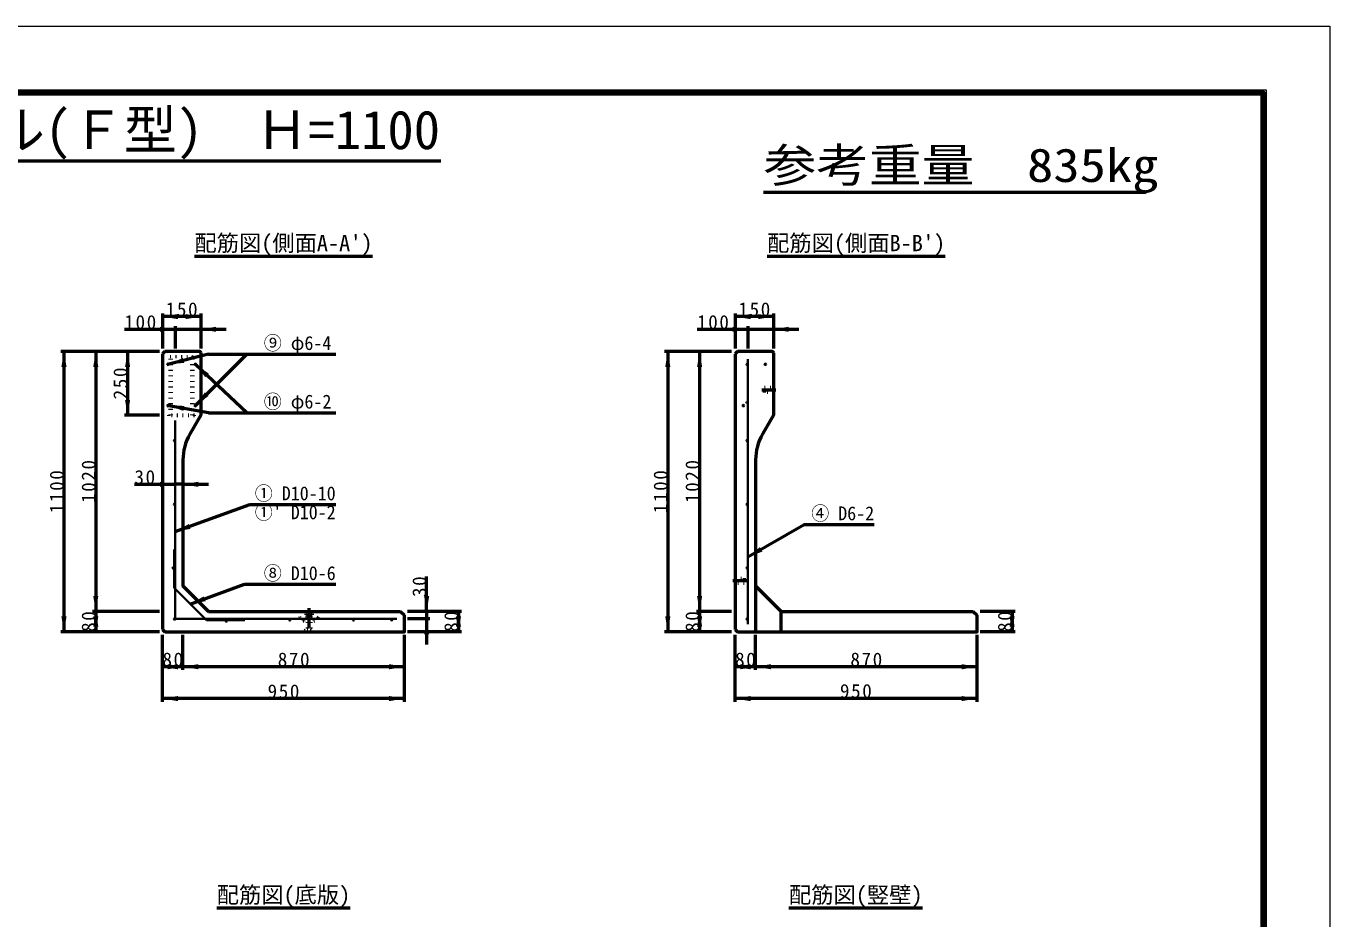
# Model space of a CAD drawing. Units: millimetres, scale not verified, with parts at other scales. Extents: x -2102 to 2102, y -1485 to 1485.
# Drawn here: x 53 to 2102, y 83 to 1485 of the extents above; entities that cross this region are included whole.
import ezdxf
from ezdxf.enums import TextEntityAlignment as Align

# ---------------------------------------------------------------- set-up
doc = ezdxf.new("R2010")
doc.units = ezdxf.units.MM
doc.header["$LTSCALE"] = 5
doc.linetypes.add('DOTTED', pattern=[1.75, 0.25, -1.5])
doc.linetypes.add('LONG_DASHED_DOTTED', pattern=[15.25, 12, -1.5, 0.25, -1.5])
doc.layers.add('0-0_V-nasSTD', color=7, linetype='Continuous', lineweight=50)
doc.layers.add('0-1_0', color=7, linetype='Continuous', lineweight=100)
doc.styles.add('ＭＳ ゴシック', font='')
doc.styles.get('ＭＳ ゴシック').set_extended_font_data('MS Gothic')

msp = doc.modelspace()

# ---------------------------------------------------------------- linework, layer by layer
at = {"layer": '0-0_V-nasSTD'}
for p, q in [((-705.024, 1273.465), (705.024, 1273.465)), ((317.934, 1123.737), (597.934, 1123.737)), ((1217.934, 1123.737), (1497.934, 1123.737)), ((267.934, 1033.737), (267.934, 978.737)), ((327.934, 1028.737), (267.934, 1028.737)), ((327.934, 1033.737), (327.934, 978.737)), ((1167.934, 1033.737), (1167.934, 978.737)), ((1227.934, 1028.737), (1167.934, 1028.737)), ((1227.934, 1033.737), (1227.934, 978.737)), ((207.934, 1008.737), (287.934, 1008.737)), ((287.934, 1013.737), (287.934, 978.737)), ((287.934, 1008.737), (327.934, 1008.737)), ((327.934, 1008.737), (367.934, 1008.737)), ((1107.934, 1008.737), (1187.934, 1008.737)), ((1187.934, 1013.737), (1187.934, 978.737)), ((1187.934, 1008.737), (1227.934, 1008.737)), ((1227.934, 1008.737), (1267.934, 1008.737)), ((262.934, 973.737), (107.934, 973.737)), ((112.934, 973.737), (112.934, 533.737)), ((162.934, 973.737), (162.934, 565.737)), ((212.934, 973.737), (212.934, 873.737)), ((271.534, 973.737), (267.934, 970.137)), ((267.934, 970.137), (267.934, 537.337)), ((325.934, 973.737), (271.534, 973.737)), ((340.208, 969.737), (277.698, 954.03)), ((400.208, 969.737), (320.183, 889.785)), ((327.934, 971.737), (327.934, 873.737)), ((340.208, 969.737), (540.208, 969.737)), ((1161.921, 973.737), (1056.921, 973.737)), ((1061.921, 973.737), (1061.921, 533.737)), ((1171.534, 973.737), (1167.934, 970.137)), ((1167.934, 970.137), (1167.934, 537.337)), ((1225.934, 973.737), (1171.534, 973.737)), ((400.208, 877.737), (320.208, 952.916)), ((340.208, 877.737), (277.716, 888.729)), ((262.934, 873.737), (207.934, 873.737)), ((327.934, 873.737), (310.652, 843.804)), ((340.208, 877.737), (540.208, 877.737)), ((1199.934, 803.804), (1199.934, 533.737)), ((223.934, 765.272), (287.934, 765.272)), ((299.934, 765.272), (287.934, 765.272)), ((299.934, 765.272), (339.934, 765.272)), ((287.934, 690.951), (405.208, 733.636)), ((405.208, 733.636), (540.208, 733.636)), ((682.934, 565.737), (682.934, 620.737)), ((311.449, 577.252), (396.723, 608.289)), ((396.723, 608.289), (540.208, 608.289)), ((1199.934, 605.737), (1239.934, 565.737)), ((262.934, 565.737), (157.934, 565.737)), ((162.934, 565.737), (162.934, 533.737)), ((339.934, 565.737), (641.934, 565.737)), ((641.934, 565.737), (647.934, 559.737)), ((737.934, 565.737), (652.934, 565.737)), ((687.934, 553.737), (652.934, 553.737)), ((682.934, 565.737), (682.934, 553.737)), ((682.934, 553.737), (682.934, 513.737)), ((732.934, 565.737), (732.934, 533.737)), ((1161.921, 565.737), (1106.921, 565.737)), ((1111.921, 565.737), (1111.921, 533.737)), ((1239.934, 565.737), (1541.934, 565.737)), ((1239.934, 533.737), (1239.934, 565.737)), ((1541.934, 565.737), (1547.934, 559.737)), ((1607.934, 565.737), (1552.934, 565.737)), ((1602.934, 565.737), (1602.934, 533.737)), ((262.934, 533.737), (107.934, 533.737)), ((267.934, 537.337), (271.534, 533.737)), ((737.934, 533.737), (652.934, 533.737)), ((1161.921, 533.737), (1056.921, 533.737)), ((1167.934, 537.337), (1171.534, 533.737)), ((1607.934, 533.737), (1552.934, 533.737)), ((267.934, 423.737), (267.934, 528.737)), ((299.934, 473.737), (299.934, 528.737)), ((647.934, 423.737), (647.934, 528.737)), ((1167.934, 423.737), (1167.934, 528.737)), ((1199.934, 473.737), (1199.934, 528.737)), ((1547.934, 423.737), (1547.934, 528.737)), ((299.934, 478.737), (267.934, 478.737)), ((1199.934, 478.737), (1167.934, 478.737)), ((647.934, 428.737), (267.934, 428.737)), ((1547.934, 428.737), (1167.934, 428.737)), ((352.934, 99.937), (562.934, 99.937)), ((1252.334, 99.937), (1462.334, 99.937))]:
    msp.add_line(p, q, dxfattribs=at)
at = {"layer": '0-0_V-nasSTD', "linetype": 'DOTTED'}
for p, q in [((276.934, 973.737), (279.934, 965.737)), ((279.934, 873.737), (279.934, 965.737)), ((315.934, 965.737), (279.934, 965.737)), ((281.934, 873.737), (281.934, 965.737)), ((313.934, 873.737), (313.934, 965.737)), ((315.934, 965.737), (318.934, 973.737)), ((315.934, 873.737), (315.934, 965.737)), ((1213.934, 909.737), (1213.934, 917.737)), ((1213.934, 917.737), (1227.934, 917.737)), ((1227.934, 909.737), (1213.934, 909.737)), ((317.934, 873.737), (277.934, 873.737)), ((277.934, 872.937), (277.934, 873.737)), ((317.934, 872.937), (277.934, 872.937)), ((317.934, 872.937), (317.934, 873.737)), ((1167.934, 617.737), (1181.934, 617.737)), ((1181.934, 617.737), (1181.934, 609.737)), ((1181.934, 609.737), (1167.934, 609.737)), ((492.934, 561.737), (502.934, 561.737)), ((492.934, 561.737), (492.934, 558.937)), ((492.934, 558.937), (495.134, 557.737)), ((492.934, 558.937), (502.934, 558.937)), ((495.134, 557.737), (495.134, 537.737)), ((495.134, 557.737), (500.734, 557.737)), ((500.734, 557.737), (502.934, 558.937)), ((500.734, 557.737), (500.734, 537.737)), ((502.934, 561.737), (502.934, 558.937)), ((490.934, 535.737), (495.134, 537.737)), ((490.934, 535.737), (490.934, 534.537)), ((490.934, 535.737), (504.934, 535.737)), ((490.934, 534.537), (504.934, 534.537)), ((495.134, 537.737), (500.734, 537.737)), ((500.734, 537.737), (504.934, 535.737)), ((504.934, 535.737), (504.934, 534.537))]:
    msp.add_line(p, q, dxfattribs=at)
at = {"layer": '0-0_V-nasSTD', "lineweight": 35}
for p, q in [((1187.934, 961.737), (1187.934, 545.737)), ((285.934, 662.767), (285.934, 602.767)), ((285.934, 602.767), (336.963, 551.737)), ((336.963, 551.737), (396.963, 551.737))]:
    msp.add_line(p, q, dxfattribs=at)
at = {"layer": '0-0_V-nasSTD', "linetype": 'LONG_DASHED_DOTTED'}
for p, q in [((1209.934, 913.737), (1231.934, 913.737)), ((1185.934, 613.737), (1163.934, 613.737)), ((497.934, 570.737), (497.934, 540.737))]:
    msp.add_line(p, q, dxfattribs=at)
at = {"layer": '0-0_V-nasSTD', "lineweight": 18}
for points in [[(-2102.5, -1485), (-2102.5, 1485), (2102.5, 1485), (2102.5, -1485)], [(-2002.5, -1385), (-2002.5, 1385), (2002.5, 1385), (2002.5, -1385)]]:
    msp.add_lwpolyline(points, close=True, dxfattribs=at)
at = {"layer": '0-0_V-nasSTD', "lineweight": 100}
msp.add_lwpolyline([(1997.5, -1380), (1997.5, 1380), (-1997.5, 1380)], dxfattribs=at)
at = {"layer": '0-0_V-nasSTD'}
for points in [[(1111.921, 973.737), (1111.921, 565.737), (1111.921, 533.737)], [(1227.934, 971.737), (1227.934, 873.737), (1210.652, 843.804)], [(299.934, 803.804), (299.934, 605.737), (339.934, 565.737)], [(1187.934, 651.138), (1276.425, 702.228), (1386.425, 702.228)], [(271.534, 533.737), (647.934, 533.737), (647.934, 559.737)], [(1171.534, 533.737), (1547.934, 533.737), (1547.934, 559.737)], [(647.934, 478.737), (299.934, 478.737), (267.934, 478.737)], [(1547.934, 478.737), (1199.934, 478.737), (1167.934, 478.737)]]:
    msp.add_lwpolyline(points, dxfattribs=at)
at = {"layer": '0-0_V-nasSTD', "lineweight": 35}
msp.add_lwpolyline([(287.934, 865.737), (287.934, 553.737), (635.934, 553.737)], dxfattribs=at)
for centre in [(276.534, 953.737), (319.334, 953.737), (1186.734, 953.737), (1215.134, 953.737), (276.534, 888.937), (319.334, 888.937), (1180.734, 888.937), (1186.734, 893.737), (286.734, 833.737), (1186.734, 833.737), (286.734, 733.737), (1186.734, 733.737), (284.734, 633.737), (1186.734, 633.737), (286.734, 553.737), (467.934, 552.537), (567.934, 552.537), (627.934, 552.537), (1186.734, 553.737), (367.934, 550.537)]:
    msp.add_circle(centre, 1.2, dxfattribs=at)
at = {"layer": '0-0_V-nasSTD'}
for centre, radius, start, end in [((325.934, 971.737), 2, 0, 90), ((1225.934, 971.737), 2, 0, 90), ((379.934, 803.804), 80, 150, 180), ((1279.934, 803.804), 80, 150, 180)]:
    msp.add_arc(centre, radius, start, end, dxfattribs=at)
at = {"layer": '0-0_V-nasSTD', "linetype": 'DOTTED'}
msp.add_arc((497.934, 565.737), 17.2, 180, 0, dxfattribs=at)
at = {"layer": '0-0_V-nasSTD'}
for points in [[(267.934, 1028.737), (291.934, 1028.737), (291.934, 1032.737)], [(267.934, 1028.737), (291.934, 1024.737), (291.934, 1028.737)], [(303.934, 1028.737), (303.934, 1032.737), (327.934, 1028.737)], [(303.934, 1024.737), (303.934, 1028.737), (327.934, 1028.737)], [(1167.934, 1028.737), (1191.934, 1028.737), (1191.934, 1032.737)], [(1167.934, 1028.737), (1191.934, 1024.737), (1191.934, 1028.737)], [(1203.934, 1028.737), (1203.934, 1032.737), (1227.934, 1028.737)], [(1203.934, 1024.737), (1203.934, 1028.737), (1227.934, 1028.737)], [(263.934, 1008.737), (263.934, 1012.737), (287.934, 1008.737)], [(263.934, 1004.737), (263.934, 1008.737), (287.934, 1008.737)], [(327.934, 1008.737), (351.934, 1008.737), (351.934, 1012.737)], [(327.934, 1008.737), (351.934, 1004.737), (351.934, 1008.737)], [(1163.934, 1008.737), (1163.934, 1012.737), (1187.934, 1008.737)], [(1163.934, 1004.737), (1163.934, 1008.737), (1187.934, 1008.737)], [(1227.934, 1008.737), (1251.934, 1008.737), (1251.934, 1012.737)], [(1227.934, 1008.737), (1251.934, 1004.737), (1251.934, 1008.737)], [(108.934, 949.737), (112.934, 949.737), (112.934, 973.737)], [(112.934, 949.737), (112.934, 973.737), (116.934, 949.737)], [(158.934, 949.737), (162.934, 949.737), (162.934, 973.737)], [(162.934, 949.737), (162.934, 973.737), (166.934, 949.737)], [(208.934, 949.737), (212.934, 949.737), (212.934, 973.737)], [(212.934, 949.737), (212.934, 973.737), (216.934, 949.737)], [(277.698, 954.03), (299.999, 963.758), (300.974, 959.879)], [(1057.921, 949.737), (1061.921, 949.737), (1061.921, 973.737)], [(1061.921, 949.737), (1061.921, 973.737), (1065.921, 949.737)], [(1107.921, 949.737), (1111.921, 949.737), (1111.921, 973.737)], [(1111.921, 949.737), (1111.921, 973.737), (1115.921, 949.737)], [(277.698, 954.03), (300.974, 959.879), (301.949, 955.999)], [(320.208, 952.916), (334.958, 933.565), (337.698, 936.48)], [(320.208, 952.916), (337.698, 936.48), (340.437, 939.395)], [(320.183, 889.785), (334.334, 909.578), (337.161, 906.748)], [(320.183, 889.785), (337.161, 906.748), (339.988, 903.919)], [(208.934, 897.737), (212.934, 873.737), (212.934, 897.737)], [(212.934, 873.737), (212.934, 897.737), (216.934, 897.737)], [(277.716, 888.729), (300.66, 880.632), (301.353, 884.572)], [(277.716, 888.729), (301.353, 884.572), (302.046, 888.511)], [(263.934, 765.272), (263.934, 769.272), (287.934, 765.272)], [(263.934, 761.272), (263.934, 765.272), (287.934, 765.272)], [(299.934, 765.272), (323.934, 765.272), (323.934, 769.272)], [(299.934, 765.272), (323.934, 761.272), (323.934, 765.272)], [(287.934, 690.951), (309.118, 702.919), (310.486, 699.16)], [(287.934, 690.951), (310.486, 699.16), (311.855, 695.401)], [(1187.934, 651.138), (1206.718, 666.602), (1208.718, 663.138)], [(1187.934, 651.138), (1208.718, 663.138), (1210.718, 659.674)], [(158.934, 589.737), (162.934, 565.737), (162.934, 589.737)], [(162.934, 565.737), (162.934, 589.737), (166.934, 589.737)], [(311.449, 577.252), (332.633, 589.219), (334.001, 585.461)], [(311.449, 577.252), (334.001, 585.461), (335.369, 581.702)], [(678.934, 589.737), (682.934, 565.737), (682.934, 589.737)], [(682.934, 565.737), (682.934, 589.737), (686.934, 589.737)], [(1107.921, 589.737), (1111.921, 565.737), (1111.921, 589.737)], [(1111.921, 565.737), (1111.921, 589.737), (1115.921, 589.737)], [(108.934, 557.737), (112.934, 533.737), (112.934, 557.737)], [(112.934, 533.737), (112.934, 557.737), (116.934, 557.737)], [(158.934, 541.737), (162.934, 541.737), (162.934, 565.737)], [(158.934, 557.737), (162.934, 533.737), (162.934, 557.737)], [(162.934, 541.737), (162.934, 565.737), (166.934, 541.737)], [(162.934, 533.737), (162.934, 557.737), (166.934, 557.737)], [(678.934, 529.737), (682.934, 529.737), (682.934, 553.737)], [(682.934, 529.737), (682.934, 553.737), (686.934, 529.737)], [(728.934, 541.737), (732.934, 541.737), (732.934, 565.737)], [(728.934, 557.737), (732.934, 533.737), (732.934, 557.737)], [(732.934, 541.737), (732.934, 565.737), (736.934, 541.737)], [(732.934, 533.737), (732.934, 557.737), (736.934, 557.737)], [(1057.921, 557.737), (1061.921, 533.737), (1061.921, 557.737)], [(1061.921, 533.737), (1061.921, 557.737), (1065.921, 557.737)], [(1107.921, 541.737), (1111.921, 541.737), (1111.921, 565.737)], [(1107.921, 557.737), (1111.921, 533.737), (1111.921, 557.737)], [(1111.921, 541.737), (1111.921, 565.737), (1115.921, 541.737)], [(1111.921, 533.737), (1111.921, 557.737), (1115.921, 557.737)], [(1598.934, 541.737), (1602.934, 541.737), (1602.934, 565.737)], [(1598.934, 557.737), (1602.934, 533.737), (1602.934, 557.737)], [(1602.934, 541.737), (1602.934, 565.737), (1606.934, 541.737)], [(1602.934, 533.737), (1602.934, 557.737), (1606.934, 557.737)], [(267.934, 478.737), (291.934, 478.737), (291.934, 482.737)], [(267.934, 478.737), (291.934, 474.737), (291.934, 478.737)], [(275.934, 478.737), (275.934, 482.737), (299.934, 478.737)], [(275.934, 474.737), (275.934, 478.737), (299.934, 478.737)], [(299.934, 478.737), (323.934, 478.737), (323.934, 482.737)], [(299.934, 478.737), (323.934, 474.737), (323.934, 478.737)], [(623.934, 478.737), (623.934, 482.737), (647.934, 478.737)], [(623.934, 474.737), (623.934, 478.737), (647.934, 478.737)], [(1167.934, 478.737), (1191.934, 478.737), (1191.934, 482.737)], [(1167.934, 478.737), (1191.934, 474.737), (1191.934, 478.737)], [(1175.934, 478.737), (1175.934, 482.737), (1199.934, 478.737)], [(1175.934, 474.737), (1175.934, 478.737), (1199.934, 478.737)], [(1199.934, 478.737), (1223.934, 478.737), (1223.934, 482.737)], [(1199.934, 478.737), (1223.934, 474.737), (1223.934, 478.737)], [(1523.934, 478.737), (1523.934, 482.737), (1547.934, 478.737)], [(1523.934, 474.737), (1523.934, 478.737), (1547.934, 478.737)], [(267.934, 428.737), (291.934, 428.737), (291.934, 432.737)], [(623.934, 428.737), (623.934, 432.737), (647.934, 428.737)], [(1167.934, 428.737), (1191.934, 428.737), (1191.934, 432.737)], [(1523.934, 428.737), (1523.934, 432.737), (1547.934, 428.737)], [(267.934, 428.737), (291.934, 424.737), (291.934, 428.737)], [(623.934, 424.737), (623.934, 428.737), (647.934, 428.737)], [(1167.934, 428.737), (1191.934, 424.737), (1191.934, 428.737)], [(1523.934, 424.737), (1523.934, 428.737), (1547.934, 428.737)]]:
    msp.add_solid(points, dxfattribs=at)
at = {"layer": '0-1_0', "lineweight": 50}
msp.add_line((1212.469, 1224.328), (1813.669, 1224.328), dxfattribs=at)

# ---------------------------------------------------------------- texts
at = {"layer": '0-0_V-nasSTD', "style": 'ＭＳ ゴシック'}
for s, height, p in [('1ｓｔタッチウォール(Ｆ型)  Ｈ=1100', 60.81, (-705.024, 1273.465)), ("配筋図(側面A-A')", 25.66, (317.934, 1123.737)), ("配筋図(側面B-B')", 25.66, (1217.934, 1123.737)), ('配筋図(底版)', 25.66, (352.934, 99.937)), ('配筋図(竪壁)', 25.66, (1252.334, 99.937))]:
    msp.add_text(s, height=height, dxfattribs=at).set_placement(p, align=Align.BOTTOM_LEFT)
for s, height, width, p in [('参考重量\u3000835kg', 52.79, 1.15, (1212.469, 1224.328)), ('⑨ φ6-4', 21.85, 0.95, (426.937, 969.737)), ('⑩ φ6-2', 21.85, 0.95, (426.937, 877.737)), ('① D10-10', 21.85, 0.95, (412.779, 733.636)), ("①' D10-2", 21.85, 0.95, (412.779, 703.828)), ('④ D6-2', 21.85, 0.95, (1287.313, 702.228)), ('⑧ D10-6', 21.85, 0.95, (426.937, 608.289))]:
    msp.add_text(s, height=height, dxfattribs=dict(at, width=width)).set_placement(p, align=Align.BOTTOM_LEFT)
at = {"layer": '0-0_V-nasSTD', "char_height": 21.99, "attachment_point": 7, "style": 'ＭＳ ゴシック'}
for s, insert in [('\\T1.17;150', (272.934, 1028.737)), ('\\T1.17;150', (1172.934, 1028.737)), ('\\T1.17;100', (207.934, 1008.737)), ('\\T1.17;100', (1107.934, 1008.737)), ('\\T1.17;30', (223.683, 765.272)), ('\\T1.17;80', (267.683, 478.737)), ('\\T1.17;870', (448.934, 478.737)), ('\\T1.17;80', (1167.683, 478.737)), ('\\T1.17;870', (1348.934, 478.737)), ('\\T1.17;950', (432.934, 428.737)), ('\\T1.17;950', (1332.489, 429.278))]:
    msp.add_mtext(s, dxfattribs=dict(at, insert=insert))
at = {"layer": '0-0_V-nasSTD', "char_height": 21.99, "attachment_point": 7, "rotation": 90, "style": 'ＭＳ ゴシック'}
for s, insert in [('\\T1.17;250', (212.934, 898.737)), ('\\T1.17;1020', (162.934, 735.987)), ('\\T1.17;1020', (1111.921, 735.987)), ('\\T1.17;1100', (112.934, 719.987)), ('\\T1.17;1100', (1061.921, 719.987)), ('\\T1.17;30', (682.934, 588.237)), ('\\T1.17;80', (162.934, 533.487)), ('\\T1.17;80', (732.934, 533.487)), ('\\T1.17;80', (1111.921, 533.487)), ('\\T1.17;80', (1602.934, 533.487))]:
    msp.add_mtext(s, dxfattribs=dict(at, insert=insert))

doc.saveas('drawing.dxf')
